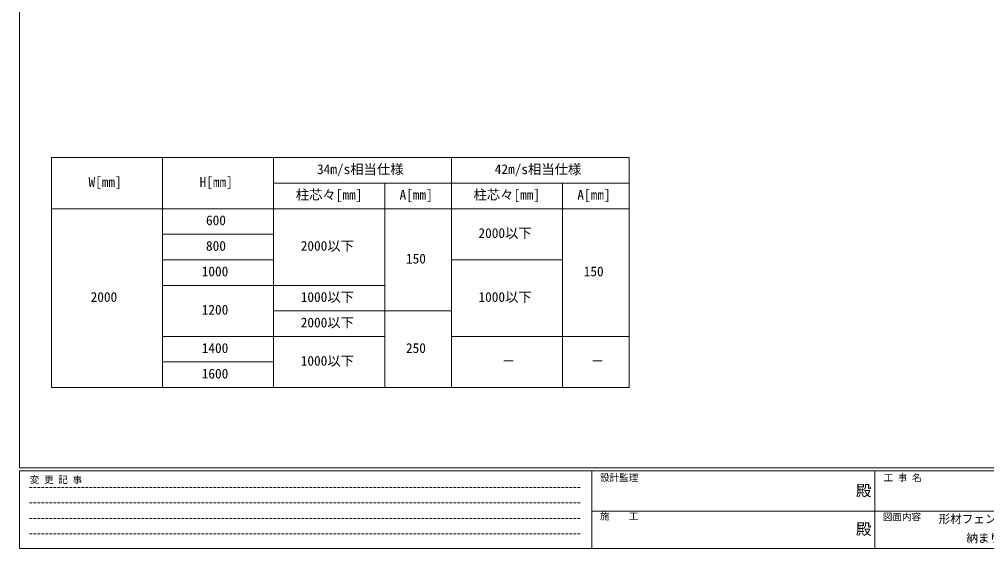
# Model space of a CAD drawing. Units: millimetres, scale not verified. Extents: x -3967 to 3967, y -2821 to 2821.
# Drawn here: x -3939 to 415, y -2821 to -438 of the extents above; entities that cross this region are included whole.
import ezdxf
from ezdxf.enums import TextEntityAlignment as Align

# ---------------------------------------------------------------- set-up
doc = ezdxf.new("R2010")
doc.units = ezdxf.units.MM
doc.header["$LTSCALE"] = 10
doc.linetypes.add('DASHED1', pattern=[1.8, 1.2, -0.6])
for name, color, linetype, lineweight in [('0-0_0', 3, 'Continuous', 9), ('0-3_YKK_11', 7, 'Continuous', 18), ('0-4_YKK_12', 7, 'Continuous', 9)]:
    doc.layers.add(name, color=color, linetype=linetype, lineweight=lineweight)
doc.styles.add('ＭＳ ゴシック', font='')
doc.styles.get('ＭＳ ゴシック').set_extended_font_data('MS Gothic')

msp = doc.modelspace()

# ---------------------------------------------------------------- linework, layer by layer
at = {"layer": '0-3_YKK_11'}
for p, q in [((-3794.65, -1060.76), (-1194.65, -1060.76)), ((-3794.65, -1060.76), (-3794.65, -2095.76)), ((-3294.65, -1060.76), (-3294.65, -2095.76)), ((-2794.65, -1060.76), (-2794.65, -2095.76)), ((-1994.65, -1060.76), (-1994.65, -2095.76)), ((-2794.65, -1175.76), (-1194.65, -1175.76)), ((-2294.65, -1175.76), (-2294.65, -2095.76)), ((-1494.65, -1175.76), (-1494.65, -2095.76)), ((-3794.65, -1290.76), (-1194.65, -1290.76)), ((-3294.65, -1405.76), (-2794.65, -1405.76)), ((-3294.65, -1520.76), (-2794.65, -1520.76)), ((-1994.65, -1520.76), (-1494.65, -1520.76)), ((-3294.65, -1635.76), (-2294.65, -1635.76)), ((-2794.65, -1750.76), (-1994.65, -1750.76)), ((-3294.65, -1865.76), (-2294.65, -1865.76)), ((-1994.65, -1865.76), (-1194.65, -1865.76)), ((-3294.65, -1980.76), (-2794.65, -1980.76))]:
    msp.add_line(p, q, dxfattribs=at)
for points in [[(-1194.65, -1060.76), (-1194.65, -1175.76), (-1194.65, -2095.76)], [(-3794.65, -2095.76), (-3294.65, -2095.76), (-2794.65, -2095.76), (-1194.65, -2095.76)]]:
    msp.add_lwpolyline(points, dxfattribs=at)
at = {"layer": '0-4_YKK_12'}
for p, q in [((-3939.08, -2457), (-3939.08, 2793)), ((3760.92, -2457), (-3939.08, -2457)), ((3382.92, -2471), (-3939.08, -2471)), ((-3939.08, -2821), (-3939.08, -2471)), ((-1363.08, -2471), (-1363.08, -2821)), ((-89.08, -2471), (-89.08, -2821)), ((-1363.08, -2652.99), (-75.08, -2652.99)), ((-75.08, -2652.99), (1212.92, -2652.99)), ((-3939.08, -2821), (3382.92, -2821))]:
    msp.add_line(p, q, dxfattribs=at)
at = {"layer": '0-4_YKK_12', "linetype": 'DASHED1'}
for p, q in [((-3893.1, -2546.12), (-1411.17, -2546.12)), ((-3893.1, -2615.41), (-1411.17, -2615.41)), ((-3893.1, -2684.7), (-1411.17, -2684.7)), ((-3893.1, -2753.98), (-1411.17, -2753.98))]:
    msp.add_line(p, q, dxfattribs=at)

# ---------------------------------------------------------------- texts
at = {"layer": '0-0_0', "style": 'ＭＳ ゴシック'}
for s, p in [('形材フェンス シンプレオフェンス 13F型', (198.56, -2717.82)), ('納まり図 ブロック建て 自由柱', (323.36, -2804.49))]:
    msp.add_text(s, height=38.12, dxfattribs=at).set_placement(p, align=Align.BOTTOM_LEFT)
at = {"layer": '0-3_YKK_11', "style": 'ＭＳ ゴシック'}
for s, p in [('34m/s相当仕様', (-2599.45, -1148.26)), ('42m/s相当仕様', (-1799.45, -1148.26)), ('W[㎜]', (-3627.85, -1205.76)), ('H[㎜]', (-3127.85, -1205.76)), ('柱芯々[㎜]', (-2695.05, -1263.26)), ('A[㎜]', (-2227.85, -1263.26)), ('柱芯々[㎜]', (-1895.05, -1263.26)), ('A[㎜]', (-1427.85, -1263.26)), ('600', (-3099.05, -1378.26)), ('2000以下', (-1872.65, -1435.76)), ('800', (-3099.05, -1493.26)), ('2000以下', (-2672.65, -1493.26)), ('150', (-2199.05, -1550.76)), ('1000', (-3118.25, -1608.26)), ('150', (-1399.05, -1608.26)), ('2000', (-3618.25, -1723.26)), ('1000以下', (-2672.65, -1723.26)), ('1000以下', (-1872.65, -1723.26)), ('1200', (-3118.25, -1780.76)), ('2000以下', (-2672.65, -1838.26)), ('1400', (-3118.25, -1953.26)), ('250', (-2199.05, -1953.26)), ('1000以下', (-2672.65, -2010.76)), ('－', (-1767.05, -2010.76)), ('－', (-1367.05, -2010.76)), ('1600', (-3118.25, -2068.26))]:
    msp.add_text(s, height=43.99, dxfattribs=at).set_placement(p, align=Align.BOTTOM_LEFT)
at = {"layer": '0-4_YKK_12', "style": 'ＭＳ ゴシック'}
for s, height, p in [('変 更 記 事', 30.79, (-3891.94, -2535.47)), ('設計監理', 30.79, (-1325.39, -2526.33)), ('工 事 名', 30.79, (-48.96, -2526.33)), ('殿', 51.32, (-173.9, -2600.56)), ('施\u3000\u3000工', 30.79, (-1325.39, -2699.54)), ('図面内容', 30.79, (-52.91, -2702.48)), ('殿', 51.32, (-173.9, -2773.78))]:
    msp.add_text(s, height=height, dxfattribs=at).set_placement(p, align=Align.BOTTOM_LEFT)

doc.saveas('drawing.dxf')
